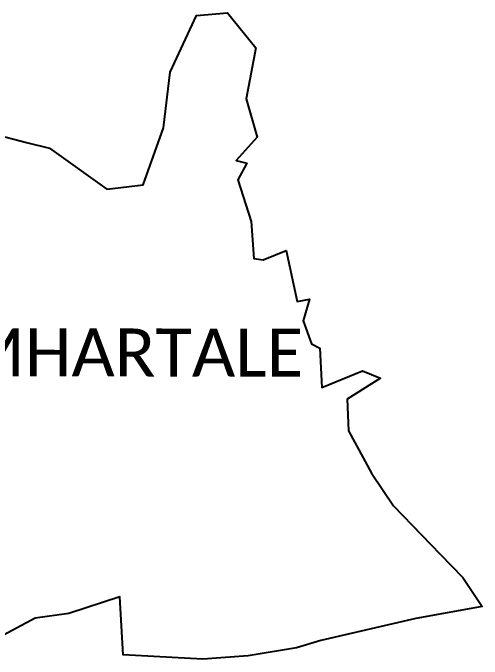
# Model space of a CAD drawing. Header units: metres. Extents: x 355535 to 359260, y 1740268 to 1742794.
# Drawn here: x 357856 to 359260, y 1740452 to 1742386 of the extents above; entities that cross this region are included whole.
import ezdxf

# ---------------------------------------------------------------- set-up
doc = ezdxf.new("R2010")
doc.units = ezdxf.units.M
doc.header["$MEASUREMENT"] = 0
doc.layers.add('village', color=3, linetype='Continuous')
doc.layers.add('VILLAGE NAME', color=250, linetype='Continuous')

msp = doc.modelspace()

# ---------------------------------------------------------------- linework, layer by layer
at = {"layer": 'village', "color": 3, "true_color": 0x00ff00}
msp.add_polyline3d([(357796.9, 1742023.5, 0), (357897.3, 1741997.9, 0), (357897.3, 1741997.9, 0), (357965.3, 1741980.7, 0), (358137.4, 1741858.7, 0), (358246.2, 1741870.9, 0), (358307, 1742041.4, 0), (358326.8, 1742208.1, 0), (358405.7, 1742377.9, 0), (358497.7, 1742385.8, 0), (358583.2, 1742281.7, 0), (358553.8, 1742128.4, 0), (358586.6, 1742013.7, 0), (358523.8, 1741944.5, 0), (358556.4, 1741935.7, 0), (358529.1, 1741886.4, 0), (358568.6, 1741761.6, 0), (358577.1, 1741650.8, 0), (358604.9, 1741647.2, 0), (358674.1, 1741674.4, 0), (358707, 1741522.4, 0), (358743.2, 1741528.5, 0), (358724.6, 1741464, 0), (358749.9, 1741395.3, 0), (358774.3, 1741382, 0), (358780.3, 1741264.5, 0), (358901.6, 1741314.9, 0), (358955.6, 1741292.8, 0), (358856.1, 1741229.7, 0), (358860.6, 1741134.9, 0), (358929.1, 1741008.3, 0), (358995.2, 1740910.2, 0), (359134.6, 1740765.7, 0), (359202.4, 1740695.4, 0), (359259.8, 1740609.1, 0), (359061.8, 1740572.8, 0), (358777.6, 1740507.5, 0), (358704.9, 1740485.3, 0), (358559.8, 1740461.3, 0), (358424.3, 1740451.6, 0), (358185.7, 1740464, 0), (358176.4, 1740637.6, 0), (358023.4, 1740588.3, 0), (357922.7, 1740574.3, 0), (357827.8, 1740523, 0)], dxfattribs=at)

# ---------------------------------------------------------------- texts
at = {"layer": 'VILLAGE NAME', "insert": (357700.3, 1741441.4), "char_height": 143.7, "attachment_point": 1, "rotation": 359.9793}
msp.add_mtext_dynamic_manual_height_columns('{\\fCalibri|b0|i0|c0|p34;MHARTALE}', width=1418, gutter_width=718.5, heights=[0], dxfattribs=at)

doc.saveas('drawing.dxf')
